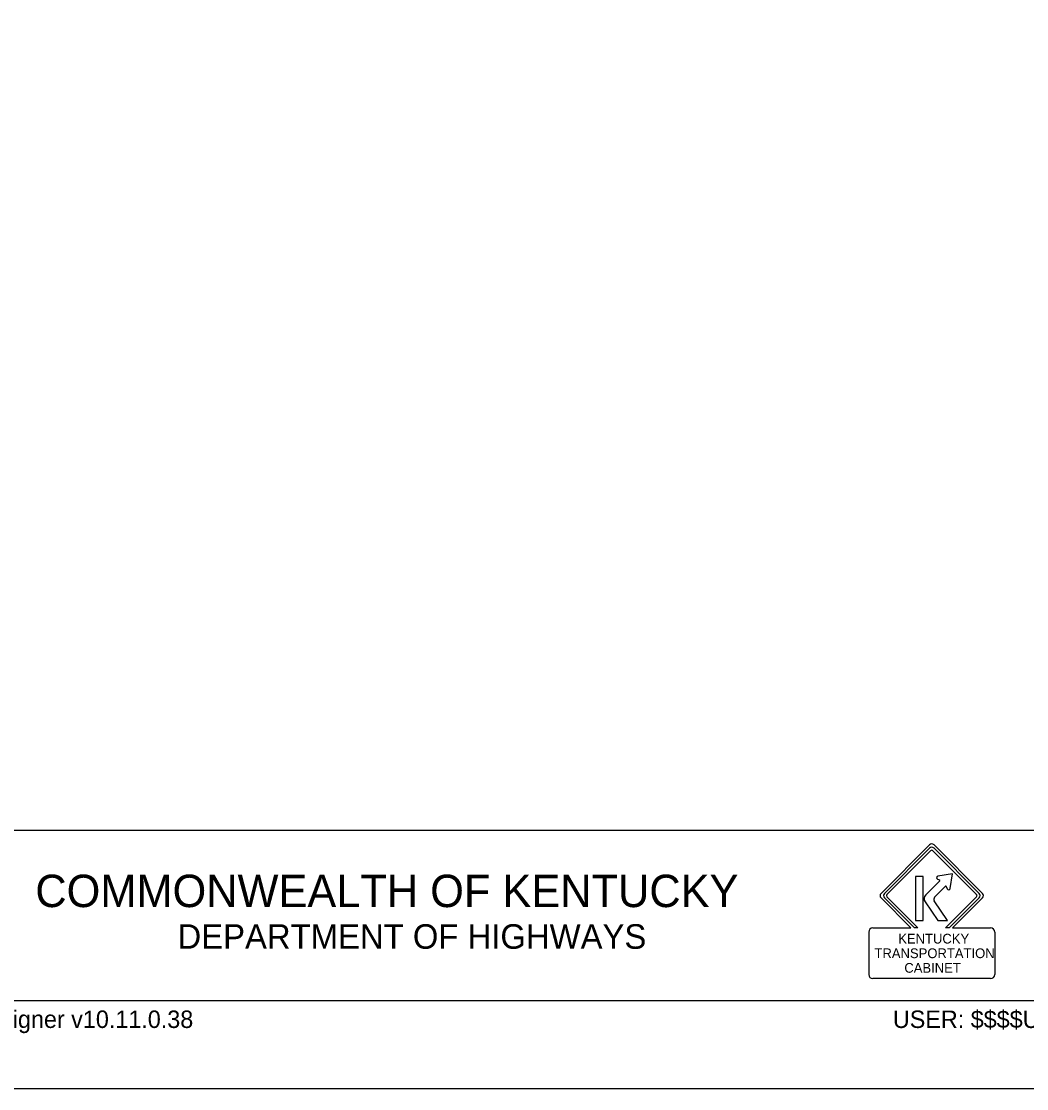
# Model space of a CAD drawing. Extents: x 1000 to 1502, y 1001 to 1522.
# Drawn here: x 1003.5 to 1009.25, y 1500 to 1506.11 of the extents above; entities that cross this region are included whole.
import ezdxf

# ---------------------------------------------------------------- set-up
doc = ezdxf.new("R2010")
doc.units = 0
for name, color, linetype in [('KYTC_Logo', 7, 'Continuous'), ('SB_PL_CUTLINE_PR', 7, 'Continuous'), ('SB_PL_SBL4_PR', 7, 'Continuous'), ('SB_PL_SBTXT0_PT', 7, 'Continuous')]:
    doc.layers.add(name, color=color, linetype=linetype)

msp = doc.modelspace()

# ---------------------------------------------------------------- linework, layer by layer
at = {"layer": 'KYTC_Logo'}
for p, q in [((1008.4206, 1501.1187), (1008.6977, 1501.3965)), ((1008.4398, 1501.1187), (1008.6977, 1501.3773)), ((1008.7043, 1501.3632), (1008.4539, 1501.1122)), ((1008.968, 1501.1122), (1008.7175, 1501.3632)), ((1009.0013, 1501.1187), (1008.7241, 1501.3965)), ((1008.7241, 1501.3773), (1008.9821, 1501.1187)), ((1008.8289, 1501.2316), (1008.7463, 1501.2181)), ((1008.8172, 1501.1475), (1008.8289, 1501.2316)), ((1008.7568, 1501.1915), (1008.6767, 1501.1105)), ((1008.7274, 1501.0962), (1008.7897, 1501.1591)), ((1008.7444, 1501.2003), (1008.7558, 1501.1958)), ((1008.4539, 1501.099), (1008.6318, 1500.9207)), ((1008.79, 1500.9207), (1008.968, 1501.099)), ((1008.7941, 1501.1583), (1008.7994, 1501.1452)), ((1008.4206, 1501.0925), (1008.592, 1500.9207)), ((1008.6112, 1500.9207), (1008.4398, 1501.0925)), ((1008.6729, 1501.0703), (1008.7454, 1500.9624)), ((1008.802, 1500.9624), (1008.7256, 1501.0761)), ((1008.9821, 1501.0925), (1008.8107, 1500.9207)), ((1009.0013, 1501.0925), (1008.8298, 1500.9207)), ((1008.3739, 1500.9207), (1008.592, 1500.9207)), ((1008.6318, 1500.9207), (1008.6112, 1500.9207)), ((1008.7454, 1500.9624), (1008.802, 1500.9624)), ((1008.8107, 1500.9207), (1008.79, 1500.9207)), ((1008.8298, 1500.9207), (1009.048, 1500.9207)), ((1008.3499, 1500.8968), (1008.3499, 1500.6545)), ((1009.0719, 1500.8968), (1009.0719, 1500.6545)), ((1009.048, 1500.6305), (1008.3739, 1500.6305))]:
    msp.add_line(p, q, dxfattribs=at)
msp.add_lwpolyline([(1008.6185, 1500.9626), (1008.6616, 1500.9626), (1008.6616, 1501.2163), (1008.6185, 1501.2163)], close=True, dxfattribs=at)
for centre, radius, start, end in [((1008.7109, 1501.3834), 0.0186, 44.93838, 135.06162), ((1008.7109, 1501.3642), 0.0186, 44.93838, 135.06162), ((1008.7109, 1501.3566), 0.0093, 44.93838, 135.06162), ((1008.7478, 1501.209), 0.0093, 99.22676, 248.70931), ((1008.7549, 1501.1934), 0.00266, 315.30668, 68.70931), ((1008.7916, 1501.1573), 0.00266, 22.09593, 135.30668), ((1008.4337, 1501.1056), 0.0186, 135.06162, 224.93838), ((1008.4529, 1501.1056), 0.0186, 135.06162, 224.93838), ((1008.4605, 1501.1056), 0.0093, 135.06162, 224.93838), ((1008.6993, 1501.0881), 0.0319, 135.30668, 213.91681), ((1008.808, 1501.1487), 0.0093, 202.09593, 352.10319), ((1008.9614, 1501.1056), 0.0093, 315.06162, 44.93838), ((1008.9689, 1501.1056), 0.0186, 315.06162, 44.93838), ((1008.9881, 1501.1056), 0.0186, 315.06162, 44.93838), ((1008.7388, 1501.085), 0.0159, 135.30668, 213.91681), ((1008.3739, 1500.8968), 0.0239, 90, 180), ((1009.048, 1500.8968), 0.0239, 0, 90), ((1008.3739, 1500.6545), 0.0239, 180, 270), ((1009.048, 1500.6545), 0.0239, 270, 0)]:
    msp.add_arc(centre, radius, start, end, dxfattribs=at)
at = {"layer": 'SB_PL_CUTLINE_PR'}
msp.add_lwpolyline([(1000, 1500), (1036, 1500), (1036, 1522), (1000, 1522)], close=True, dxfattribs=at)
at = {"layer": 'SB_PL_SBL4_PR'}
msp.add_line((1002.4968, 1501.48), (1035.497, 1501.48), dxfattribs=at)
msp.add_lwpolyline([(1002.4968, 1500.505), (1035.497, 1500.505), (1035.497, 1521.5052), (1002.4968, 1521.5052)], close=True, dxfattribs=at)

# ---------------------------------------------------------------- texts
at = {"layer": 'KYTC_Logo'}
for s, height, p in [('KENTUCKY', 0.05581, (1008.5189, 1500.8314)), ('TRANSPORTATION', 0.055815, (1008.3829, 1500.7477)), ('CABINET', 0.05581, (1008.5539, 1500.664))]:
    msp.add_text(s, height=height, dxfattribs=at).set_placement(p)
at = {"layer": 'SB_PL_SBTXT0_PT'}
for s, height, p in [('COMMONWEALTH OF KENTUCKY', 0.185628, (1003.577, 1501.0401)), ('DEPARTMENT OF HIGHWAYS', 0.140626, (1004.3913, 1500.8014)), ('OpenRoads Designer v10.11.0.38', 0.100001, (1002.4594, 1500.3476)), ('USER: $$$$USER$$$$', 0.100001, (1008.4883, 1500.3476))]:
    msp.add_text(s, height=height, dxfattribs=at).set_placement(p)

doc.saveas('drawing.dxf')
